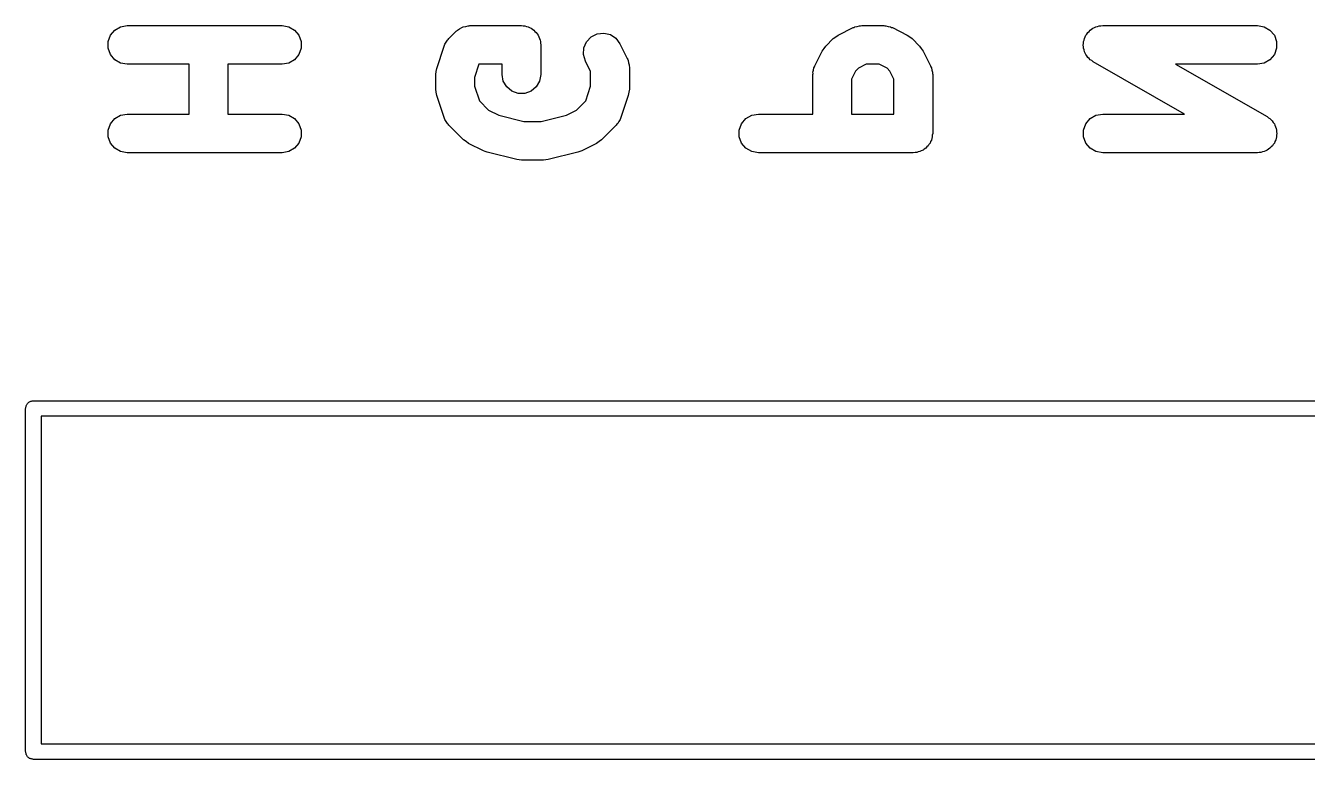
# Model space of a CAD drawing. Extents: x 70 to 226, y -104 to -44.
# Drawn here: x 130.75 to 140.68, y -102.66 to -96.97 of the extents above; entities that cross this region are included whole.
import ezdxf

# ---------------------------------------------------------------- set-up
doc = ezdxf.new("R2010")
doc.units = 0
doc.header["$MEASUREMENT"] = 0
doc.layers.add('BLACK', color=7, linetype='CONTINUOUS')

msp = doc.modelspace()

# ---------------------------------------------------------------- linework, layer by layer
at = {"layer": 'Black'}
for p, q in [((131.407, -97.0481), (131.441, -97.0082)), ((131.441, -97.0082), (131.486, -96.9821)), ((131.486, -96.9821), (131.537, -96.9731)), ((131.537, -96.9731), (132.737, -96.9731)), ((132.737, -96.9731), (132.788, -96.9821)), ((132.788, -96.9821), (132.834, -97.0082)), ((132.834, -97.0082), (132.867, -97.0481)), ((134.091, -97.0132), (134.095, -97.0082)), ((134.095, -97.0082), (134.112, -96.9984)), ((134.112, -96.9984), (134.128, -96.9871)), ((134.128, -96.9871), (134.134, -96.9854)), ((134.134, -96.9854), (134.14, -96.9821)), ((134.14, -96.9821), (134.159, -96.9787)), ((134.159, -96.9787), (134.178, -96.9736)), ((134.178, -96.9736), (134.185, -96.9742)), ((134.185, -96.9742), (134.191, -96.9731)), ((134.191, -96.9731), (134.591, -96.9731)), ((134.591, -96.9731), (134.604, -96.9753)), ((134.604, -96.9753), (134.617, -96.9753)), ((134.617, -96.9753), (134.63, -96.9798)), ((134.63, -96.9798), (134.643, -96.9821)), ((134.643, -96.9821), (134.654, -96.9887)), ((134.654, -96.9887), (134.666, -96.9932)), ((134.666, -96.9932), (134.676, -97.0016)), ((134.676, -97.0016), (134.688, -97.0082)), ((134.688, -97.0082), (134.696, -97.0182)), ((137.045, -97.046), (137.16, -96.9889)), ((137.16, -96.9889), (137.168, -96.9864)), ((137.168, -96.9864), (137.175, -96.9821)), ((137.175, -96.9821), (137.193, -96.9791)), ((137.193, -96.9791), (137.209, -96.9741)), ((137.209, -96.9741), (137.218, -96.9746)), ((137.218, -96.9746), (137.227, -96.9731)), ((137.227, -96.9731), (137.398, -96.9731)), ((137.398, -96.9731), (137.407, -96.9746)), ((137.407, -96.9746), (137.415, -96.9741)), ((137.415, -96.9741), (137.432, -96.9791)), ((137.432, -96.9791), (137.449, -96.9821)), ((137.449, -96.9821), (137.457, -96.9864)), ((137.457, -96.9864), (137.465, -96.9889)), ((137.465, -96.9889), (137.579, -97.046)), ((138.989, -97.0185), (138.997, -97.0082)), ((138.997, -97.0082), (139.008, -97.0018)), ((139.008, -97.0018), (139.018, -96.9935)), ((139.018, -96.9935), (139.031, -96.9888)), ((139.031, -96.9888), (139.042, -96.9821)), ((139.042, -96.9821), (139.055, -96.9799)), ((139.055, -96.9799), (139.067, -96.9755)), ((139.067, -96.9755), (139.08, -96.9754)), ((139.08, -96.9754), (139.094, -96.9731)), ((139.094, -96.9731), (140.294, -96.9731)), ((140.294, -96.9731), (140.345, -96.9821)), ((140.345, -96.9821), (140.39, -97.0082)), ((140.39, -97.0082), (140.424, -97.0481)), ((131.389, -97.097), (131.407, -97.0481)), ((131.389, -97.1491), (131.389, -97.097)), ((132.867, -97.0481), (132.885, -97.097)), ((132.885, -97.097), (132.885, -97.1491)), ((133.998, -97.1168), (134.008, -97.1024)), ((134.008, -97.1024), (134.017, -97.087)), ((134.017, -97.087), (134.023, -97.0812)), ((134.023, -97.0812), (134.028, -97.0741)), ((134.028, -97.0741), (134.085, -97.017)), ((134.085, -97.017), (134.091, -97.0132)), ((134.696, -97.0182), (134.706, -97.0267)), ((134.706, -97.0267), (134.713, -97.038)), ((134.713, -97.038), (134.721, -97.0481)), ((134.721, -97.0481), (134.726, -97.0604)), ((134.726, -97.0604), (134.732, -97.0718)), ((134.732, -97.0718), (134.735, -97.0847)), ((134.735, -97.0847), (134.739, -97.097)), ((134.739, -97.097), (134.739, -97.1101)), ((134.739, -97.1101), (134.741, -97.1231)), ((135.074, -97.1454), (135.095, -97.0976)), ((135.095, -97.0976), (135.131, -97.0597)), ((135.131, -97.0597), (135.177, -97.0364)), ((135.177, -97.0364), (135.229, -97.0305)), ((135.229, -97.0305), (135.28, -97.0426)), ((135.28, -97.0426), (135.323, -97.0713)), ((135.323, -97.0713), (135.354, -97.1131)), ((136.949, -97.1313), (137.006, -97.0741)), ((137.006, -97.0741), (137.026, -97.0604)), ((137.026, -97.0604), (137.045, -97.046)), ((137.579, -97.046), (137.599, -97.0604)), ((137.599, -97.0604), (137.618, -97.0741)), ((137.618, -97.0741), (137.676, -97.1313)), ((138.944, -97.1237), (138.946, -97.1105)), ((138.946, -97.097), (138.95, -97.085)), ((138.946, -97.1105), (138.946, -97.097)), ((138.95, -97.085), (138.952, -97.0724)), ((138.952, -97.0724), (138.959, -97.0607)), ((138.959, -97.0607), (138.964, -97.0481)), ((138.964, -97.0481), (138.972, -97.0383)), ((138.972, -97.0383), (138.978, -97.0272)), ((138.978, -97.0272), (138.989, -97.0185)), ((140.424, -97.0481), (140.441, -97.097)), ((140.441, -97.097), (140.441, -97.1491)), ((131.407, -97.1981), (131.389, -97.1491)), ((131.441, -97.238), (131.407, -97.1981)), ((132.867, -97.1981), (132.834, -97.238)), ((132.885, -97.1491), (132.867, -97.1981)), ((133.935, -97.3042), (133.992, -97.1328)), ((133.992, -97.1328), (133.996, -97.1252)), ((133.996, -97.1252), (133.998, -97.1168)), ((134.741, -97.1231), (134.741, -97.3516)), ((135.071, -97.1974), (135.074, -97.1454)), ((135.086, -97.2473), (135.071, -97.1974)), ((135.354, -97.1131), (135.411, -97.2274)), ((136.864, -97.2846), (136.921, -97.1703)), ((136.921, -97.1703), (136.935, -97.151)), ((136.935, -97.151), (136.949, -97.1313)), ((137.676, -97.1313), (137.689, -97.151)), ((137.689, -97.151), (137.704, -97.1703)), ((137.704, -97.1703), (137.761, -97.2846)), ((138.946, -97.1363), (138.944, -97.1237)), ((138.946, -97.1491), (138.946, -97.1363)), ((138.951, -97.1618), (138.946, -97.1491)), ((138.953, -97.175), (138.951, -97.1618)), ((138.959, -97.186), (138.953, -97.175)), ((138.964, -97.1981), (138.959, -97.186)), ((138.972, -97.2084), (138.964, -97.1981)), ((138.979, -97.22), (138.972, -97.2084)), ((140.424, -97.1981), (140.39, -97.238)), ((140.441, -97.1491), (140.424, -97.1981)), ((131.486, -97.264), (131.441, -97.238)), ((131.537, -97.2731), (131.486, -97.264)), ((132.016, -97.2731), (131.537, -97.2731)), ((132.016, -97.6588), (132.016, -97.2731)), ((132.737, -97.2731), (132.316, -97.2731)), ((132.316, -97.2731), (132.316, -97.6588)), ((132.788, -97.264), (132.737, -97.2731)), ((132.834, -97.238), (132.788, -97.264)), ((133.931, -97.328), (133.935, -97.3042)), ((134.261, -97.2731), (134.227, -97.376)), ((134.441, -97.2731), (134.261, -97.2731)), ((134.441, -97.3516), (134.441, -97.2731)), ((135.127, -97.3299), (135.086, -97.2473)), ((135.411, -97.2274), (135.414, -97.2357)), ((135.414, -97.2357), (135.418, -97.2432)), ((135.418, -97.2432), (135.421, -97.2605)), ((135.421, -97.2605), (135.426, -97.2774)), ((135.426, -97.2774), (135.426, -97.286)), ((135.426, -97.286), (135.427, -97.2945)), ((135.427, -97.2945), (135.427, -97.4659)), ((136.854, -97.3177), (136.857, -97.3003)), ((136.857, -97.3003), (136.861, -97.2928)), ((136.861, -97.2928), (136.864, -97.2846)), ((137.201, -97.3035), (137.178, -97.3262)), ((137.262, -97.2731), (137.201, -97.3035)), ((137.363, -97.2731), (137.262, -97.2731)), ((137.424, -97.3035), (137.363, -97.2731)), ((137.446, -97.3262), (137.424, -97.3035)), ((137.761, -97.2846), (137.763, -97.2929)), ((137.763, -97.2929), (137.768, -97.3003)), ((137.768, -97.3003), (137.771, -97.3176)), ((138.989, -97.2282), (138.979, -97.22)), ((138.997, -97.238), (138.989, -97.2282)), ((139.009, -97.2447), (138.997, -97.238)), ((139.019, -97.2533), (139.009, -97.2447)), ((139.729, -97.6588), (139.019, -97.2533)), ((140.294, -97.2731), (139.658, -97.2731)), ((139.658, -97.2731), (140.368, -97.6786)), ((140.345, -97.264), (140.294, -97.2731)), ((140.39, -97.238), (140.345, -97.264)), ((133.927, -97.3516), (133.931, -97.328)), ((133.927, -97.4659), (133.927, -97.3516)), ((134.227, -97.376), (134.227, -97.4416)), ((134.45, -97.4029), (134.441, -97.3516)), ((134.477, -97.4481), (134.45, -97.4029)), ((134.732, -97.4029), (134.706, -97.4481)), ((134.741, -97.3516), (134.732, -97.4029)), ((135.127, -97.4416), (135.127, -97.3299)), ((136.848, -97.3516), (136.85, -97.3431)), ((136.848, -97.6588), (136.848, -97.3516)), ((136.849, -97.3345), (136.854, -97.3177)), ((136.85, -97.3431), (136.849, -97.3345)), ((137.178, -97.3262), (137.148, -97.3871)), ((137.148, -97.3871), (137.148, -97.6588)), ((137.477, -97.3871), (137.446, -97.3262)), ((137.477, -97.6588), (137.477, -97.3871)), ((137.771, -97.3176), (137.776, -97.3345)), ((137.776, -97.3345), (137.775, -97.3431)), ((137.775, -97.3431), (137.777, -97.3516)), ((137.777, -97.3516), (137.777, -97.8088)), ((133.931, -97.4896), (133.927, -97.4659)), ((133.935, -97.5134), (133.931, -97.4896)), ((134.227, -97.4416), (134.265, -97.5563)), ((134.516, -97.4815), (134.477, -97.4481)), ((134.565, -97.4994), (134.516, -97.4815)), ((134.617, -97.4994), (134.565, -97.4994)), ((134.666, -97.4815), (134.617, -97.4994)), ((134.706, -97.4481), (134.666, -97.4815)), ((135.089, -97.5563), (135.127, -97.4416)), ((135.423, -97.4896), (135.419, -97.5134)), ((135.427, -97.4659), (135.423, -97.4896)), ((133.992, -97.6848), (133.935, -97.5134)), ((134.265, -97.5563), (134.337, -97.6284)), ((135.017, -97.6284), (135.089, -97.5563)), ((135.419, -97.5134), (135.362, -97.6848)), ((131.407, -97.7338), (131.441, -97.6939)), ((131.441, -97.6939), (131.486, -97.6678)), ((131.486, -97.6678), (131.537, -97.6588)), ((131.537, -97.6588), (132.016, -97.6588)), ((132.316, -97.6588), (132.737, -97.6588)), ((132.737, -97.6588), (132.788, -97.6678)), ((132.788, -97.6678), (132.834, -97.6939)), ((132.834, -97.6939), (132.867, -97.7338)), ((133.996, -97.6924), (133.992, -97.6848)), ((133.998, -97.7007), (133.996, -97.6924)), ((134.008, -97.7151), (133.998, -97.7007)), ((134.337, -97.6284), (134.415, -97.6673)), ((134.415, -97.6673), (134.61, -97.7159)), ((134.744, -97.7159), (134.939, -97.6673)), ((134.939, -97.6673), (135.017, -97.6284)), ((135.356, -97.7007), (135.346, -97.7151)), ((135.358, -97.6924), (135.356, -97.7007)), ((135.362, -97.6848), (135.358, -97.6924)), ((136.297, -97.7338), (136.33, -97.6939)), ((136.33, -97.6939), (136.375, -97.6678)), ((136.375, -97.6678), (136.427, -97.6588)), ((136.427, -97.6588), (136.848, -97.6588)), ((137.148, -97.6588), (137.477, -97.6588)), ((138.964, -97.7338), (138.997, -97.6939)), ((138.997, -97.6939), (139.042, -97.6678)), ((139.042, -97.6678), (139.094, -97.6588)), ((139.094, -97.6588), (139.729, -97.6588)), ((140.368, -97.6786), (140.378, -97.6872)), ((140.378, -97.6872), (140.39, -97.6939)), ((140.39, -97.6939), (140.398, -97.7037)), ((140.398, -97.7037), (140.408, -97.7119)), ((131.389, -97.7827), (131.407, -97.7338)), ((131.389, -97.8348), (131.389, -97.7827)), ((132.867, -97.7338), (132.885, -97.7827)), ((132.885, -97.7827), (132.885, -97.8348)), ((134.017, -97.7306), (134.008, -97.7151)), ((134.023, -97.7363), (134.017, -97.7306)), ((134.028, -97.7434), (134.023, -97.7363)), ((134.143, -97.8577), (134.028, -97.7434)), ((134.61, -97.7159), (134.744, -97.7159)), ((135.326, -97.7434), (135.212, -97.8577)), ((135.331, -97.7363), (135.326, -97.7434)), ((135.337, -97.7306), (135.331, -97.7363)), ((135.346, -97.7151), (135.337, -97.7306)), ((136.279, -97.7827), (136.297, -97.7338)), ((136.279, -97.8348), (136.279, -97.7827)), ((138.946, -97.7827), (138.964, -97.7338)), ((138.946, -97.8348), (138.946, -97.7827)), ((140.408, -97.7119), (140.415, -97.7235)), ((140.415, -97.7235), (140.424, -97.7338)), ((140.424, -97.7338), (140.428, -97.7458)), ((140.428, -97.7458), (140.434, -97.7569)), ((140.434, -97.7569), (140.437, -97.7701)), ((140.437, -97.7701), (140.441, -97.7827)), ((140.441, -97.7827), (140.441, -97.7955)), ((140.441, -97.7955), (140.444, -97.8081)), ((131.407, -97.8838), (131.389, -97.8348)), ((131.441, -97.9237), (131.407, -97.8838)), ((132.867, -97.8838), (132.834, -97.9237)), ((132.885, -97.8348), (132.867, -97.8838)), ((134.162, -97.8715), (134.143, -97.8577)), ((134.181, -97.8858), (134.162, -97.8715)), ((134.296, -97.9429), (134.181, -97.8858)), ((135.173, -97.8858), (135.059, -97.9429)), ((135.192, -97.8715), (135.173, -97.8858)), ((135.212, -97.8577), (135.192, -97.8715)), ((136.297, -97.8838), (136.279, -97.8348)), ((136.33, -97.9237), (136.297, -97.8838)), ((137.742, -97.9052), (137.731, -97.9136)), ((137.748, -97.8938), (137.742, -97.9052)), ((137.757, -97.8838), (137.748, -97.8938)), ((137.761, -97.8715), (137.757, -97.8838)), ((137.768, -97.8601), (137.761, -97.8715)), ((137.77, -97.8472), (137.768, -97.8601)), ((137.774, -97.8348), (137.77, -97.8472)), ((137.777, -97.8088), (137.774, -97.8217)), ((137.774, -97.8217), (137.774, -97.8348)), ((138.964, -97.8838), (138.946, -97.8348)), ((138.997, -97.9237), (138.964, -97.8838)), ((140.409, -97.9047), (140.399, -97.9134)), ((140.415, -97.8936), (140.409, -97.9047)), ((140.424, -97.8838), (140.415, -97.8936)), ((140.428, -97.8711), (140.424, -97.8838)), ((140.435, -97.8595), (140.428, -97.8711)), ((140.437, -97.8469), (140.435, -97.8595)), ((140.441, -97.8348), (140.437, -97.8469)), ((140.444, -97.8081), (140.441, -97.8214)), ((140.441, -97.8214), (140.441, -97.8348)), ((131.486, -97.9497), (131.441, -97.9237)), ((131.537, -97.9588), (131.486, -97.9497)), ((132.737, -97.9588), (131.537, -97.9588)), ((132.788, -97.9497), (132.737, -97.9588)), ((132.834, -97.9237), (132.788, -97.9497)), ((134.311, -97.9476), (134.296, -97.9429)), ((134.326, -97.9543), (134.311, -97.9476)), ((134.555, -98.0114), (134.326, -97.9543)), ((135.028, -97.9543), (134.799, -98.0114)), ((135.043, -97.9476), (135.028, -97.9543)), ((135.059, -97.9429), (135.043, -97.9476)), ((136.375, -97.9497), (136.33, -97.9237)), ((136.427, -97.9588), (136.375, -97.9497)), ((137.627, -97.9588), (136.427, -97.9588)), ((137.64, -97.9565), (137.627, -97.9588)), ((137.653, -97.9565), (137.64, -97.9565)), ((137.665, -97.952), (137.653, -97.9565)), ((137.678, -97.9497), (137.665, -97.952)), ((137.689, -97.9432), (137.678, -97.9497)), ((137.702, -97.9387), (137.689, -97.9432)), ((137.712, -97.9303), (137.702, -97.9387)), ((137.723, -97.9237), (137.712, -97.9303)), ((137.731, -97.9136), (137.723, -97.9237)), ((139.042, -97.9497), (138.997, -97.9237)), ((139.094, -97.9588), (139.042, -97.9497)), ((140.294, -97.9588), (139.094, -97.9588)), ((140.307, -97.9564), (140.294, -97.9588)), ((140.32, -97.9564), (140.307, -97.9564)), ((140.332, -97.952), (140.32, -97.9564)), ((140.345, -97.9497), (140.332, -97.952)), ((140.357, -97.943), (140.345, -97.9497)), ((140.369, -97.9384), (140.357, -97.943)), ((140.379, -97.9301), (140.369, -97.9384)), ((140.39, -97.9237), (140.379, -97.9301)), ((140.399, -97.9134), (140.39, -97.9237)), ((134.573, -98.0127), (134.555, -98.0114)), ((134.591, -98.0159), (134.573, -98.0127)), ((134.763, -98.0159), (134.591, -98.0159)), ((134.781, -98.0127), (134.763, -98.0159)), ((134.799, -98.0114), (134.781, -98.0127)), ((130.771, -99.894), (130.776, -99.8914)), ((130.776, -99.8914), (130.78, -99.888)), ((130.78, -99.888), (130.785, -99.8862)), ((130.785, -99.8862), (130.789, -99.8836)), ((130.789, -99.8836), (130.795, -99.8827)), ((130.795, -99.8827), (130.8, -99.8809)), ((130.8, -99.8809), (130.805, -99.8809)), ((130.805, -99.8809), (130.81, -99.88)), ((130.81, -99.88), (148.65, -99.88)), ((130.75, -99.94), (130.751, -99.9348)), ((130.75, -102.6), (130.75, -99.94)), ((130.751, -99.9296), (130.753, -99.9247)), ((130.751, -99.9348), (130.751, -99.9296)), ((130.753, -99.9247), (130.754, -99.9195)), ((130.754, -99.9195), (130.756, -99.9149)), ((130.756, -99.9149), (130.758, -99.91)), ((130.758, -99.91), (130.761, -99.906)), ((130.761, -99.906), (130.764, -99.9014)), ((130.764, -99.9014), (130.768, -99.8981)), ((130.768, -99.8981), (130.771, -99.894)), ((130.87, -100), (130.87, -102.54)), ((148.59, -100), (130.87, -100)), ((130.87, -102.54), (148.59, -102.54)), ((130.751, -102.605), (130.75, -102.6)), ((130.751, -102.61), (130.751, -102.605)), ((130.753, -102.615), (130.751, -102.61)), ((130.754, -102.621), (130.753, -102.615)), ((130.756, -102.625), (130.754, -102.621)), ((130.758, -102.63), (130.756, -102.625)), ((130.761, -102.634), (130.758, -102.63)), ((130.764, -102.639), (130.761, -102.634)), ((130.768, -102.642), (130.764, -102.639)), ((130.771, -102.646), (130.768, -102.642)), ((130.776, -102.649), (130.771, -102.646)), ((130.78, -102.652), (130.776, -102.649)), ((130.785, -102.654), (130.78, -102.652)), ((130.789, -102.656), (130.785, -102.654)), ((130.795, -102.657), (130.789, -102.656)), ((130.8, -102.659), (130.795, -102.657)), ((130.805, -102.659), (130.8, -102.659)), ((130.81, -102.66), (130.805, -102.659)), ((148.65, -102.66), (130.81, -102.66))]:
    msp.add_line(p, q, dxfattribs=at)

doc.saveas('drawing.dxf')
